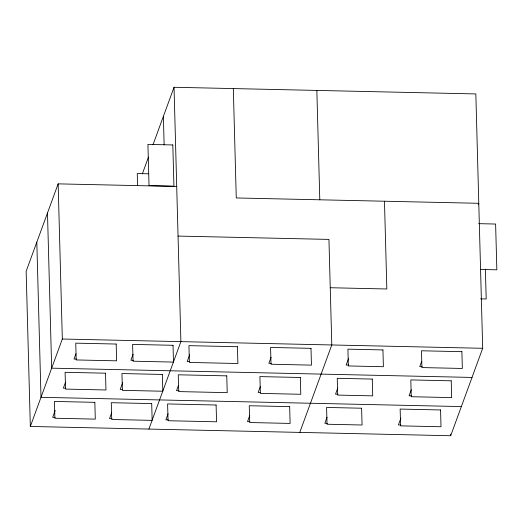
<?xml version="1.0" encoding="UTF-8"?>
<svg xmlns="http://www.w3.org/2000/svg" width="523" height="523" viewBox="0 0 523 523"><rect width="100%" height="100%" fill="white"/><g stroke="black" fill="none" stroke-linecap="round" stroke-linejoin="round"><path stroke-width="0.78" d="M176.709 186.476L58.145 183.861L26.15 271.293L30.334 426.454L450.689 435.731L482.69 348.292L475.832 93.931L174.035 87.269L152.984 144.793M30.334 426.454L62.329 339.022L58.145 183.861M55.183 410.516L52.692 417.308L55.118 417.367M65.571 382.123L63.361 388.164L65.787 388.216M75.959 353.738L74.024 359.02L76.45 359.072M142.321 173.937L148.493 157.063M111.759 412.523L109.549 418.563L111.974 418.616M122.702 382.627L120.218 389.419L122.644 389.472M133.09 354.234L130.881 360.275L133.306 360.327M148.898 429.069L180.893 341.637L174.035 87.269M168.079 413.765L165.869 419.806L168.295 419.858M178.467 385.379L176.532 390.661L178.958 390.714M189.686 354.725L187.201 361.517L189.627 361.57M249.726 415.569L247.516 421.61L249.942 421.662M260.389 386.425L258.179 392.466L260.604 392.518M271.058 357.281L268.848 363.315L271.267 363.374M299.79 432.397L331.791 344.964L328.941 239.403L178.049 236.076M327.058 417.276L324.848 423.316L327.3 423.369M337.727 388.131L335.518 394.165L337.963 394.224M348.664 358.229L346.18 365.021L348.632 365.08M478.218 204.839L478.78 203.303L236.265 197.956L233.317 88.577M400.899 418.145L398.408 424.938L400.834 424.99M411.287 389.753L409.078 395.793L411.503 395.846M421.675 361.36L419.74 366.649L422.166 366.701M148.499 173.793L137.255 173.544L137.582 185.665M478.637 223.661L495.614 224.04L496.85 269.822L480.683 269.469M330.248 287.735L386.83 288.984L384.47 201.224M480.526 298.842L486.187 298.966L485.383 269.247M62.329 339.022L482.69 348.292M472.021 377.436L51.666 368.166L47.482 213.005M461.358 406.58L40.997 397.31L36.813 242.149M450.649 434.097L450.689 435.731M316.846 90.42L319.795 199.799M163.366 116.42L164.137 144.878M172.819 144.949L147.917 144.4L149.029 185.606L173.93 186.155L172.819 144.949M116.178 344.042L75.757 343.153L76.208 359.942L116.629 360.831L116.178 344.042M173.035 345.298L132.613 344.409L133.064 361.197L173.486 362.086L173.035 345.298M237.435 346.723L188.934 345.651L189.385 362.439L237.887 363.511L237.435 346.723M310.995 348.344L270.574 347.449L271.032 364.237L311.447 365.132L310.995 348.344M382.941 349.933L347.913 349.155L348.364 365.943L383.392 366.721L382.941 349.933M461.894 351.672L421.473 350.783L421.924 367.571L462.345 368.46L461.894 351.672M105.509 373.193L65.094 372.298L65.545 389.086L105.966 389.981L105.509 373.193M162.365 374.442L121.951 373.553L122.402 390.341L162.816 391.23L162.365 374.442M226.766 375.867L178.265 374.795L178.716 391.583L227.217 392.655L226.766 375.867M300.333 377.488L259.911 376.599L260.362 393.388L300.784 394.277L300.333 377.488M372.278 379.077L337.243 378.299L337.701 395.087L372.729 395.865L372.278 379.077M451.225 380.816L410.81 379.927L411.261 396.715L451.682 397.604L451.225 380.816M94.846 402.337L54.425 401.442L54.876 418.23L95.297 419.126L94.846 402.337M151.703 403.593L111.281 402.697L111.732 419.485L152.154 420.381L151.703 403.593M216.104 405.011L167.602 403.939L168.053 420.727L216.555 421.8L216.104 405.011M289.664 406.633L249.249 405.743L249.7 422.532L290.115 423.421L289.664 406.633M361.609 408.221L326.581 407.45L327.032 424.238L362.066 425.009L361.609 408.221M440.562 409.96L400.141 409.071L400.598 425.859L441.013 426.748L440.562 409.96"/></g></svg>
